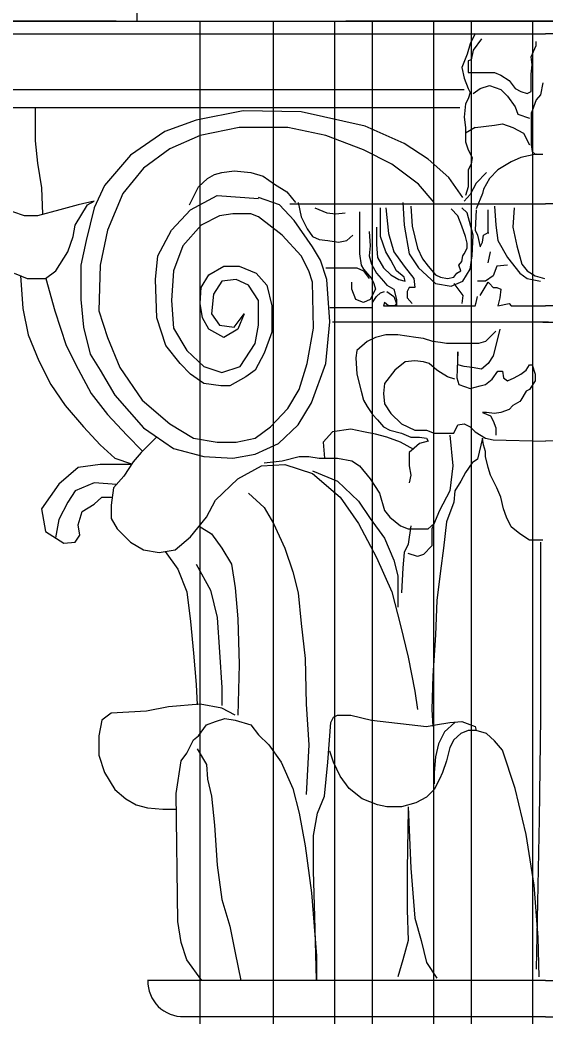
# Model space of a CAD drawing. Header units: metres. Extents: x 2217 to 2595, y -381 to -273.
# Drawn here: x 2357.4855 to 2357.7145, y -371.9711 to -371.5374 of the extents above; entities that cross this region are included whole.
import ezdxf

# ---------------------------------------------------------------- set-up
doc = ezdxf.new("R2010")
doc.units = ezdxf.units.M
doc.header["$LTSCALE"] = 0.5
doc.header["$MEASUREMENT"] = 0
doc.linetypes.add('HIDDEN', pattern=[0.375, 0.25, -0.125])
for name, color, linetype in [('0-COLH', 7, 'Continuous'), ('A-ELV', 3, 'Continuous'), ('A-HAT', 25, 'Continuous'), ('A-TILE', 26, 'Continuous')]:
    doc.layers.add(name, color=color, linetype=linetype)

# ---------------------------------------------------------------- blocks, each defined once
blk = doc.blocks.new('dd')
at = {"layer": '0-COLH', "ltscale": 0.5}
for p, q in [((-0.47373, 10.20842, 0.01584), (-0.22007, 10.20842, 0.01584)), ((-0.22007, 10.20842, 0.01584), (0.07068, 10.20842, 0.01584)), ((0.00929, 10.20873, 0.01584), (0.00492, 10.1997, 0.01584)), ((0.0149, 10.20406, 0.01584), (0.00773, 10.19409, 0.01584)), ((0.06257, 10.19814, 0.01584), (0.06257, 10.20157, 0.01584)), ((0.61508, 10.20842, 0.01584), (0.07068, 10.20842, 0.01584)), ((0.00492, 10.1997, 0.01584), (0.00243, 10.19066, 0.01584)), ((0.00773, 10.19409, 0.01584), (0.00586, 10.18567, 0.01584)), ((0.05821, 10.18817, 0.01584), (0.06257, 10.19814, 0.01584)), ((0.00243, 10.19066, 0.01584), (-0.00224, 10.17913, 0.01584)), ((0.00586, 10.18567, 0.01584), (0.00337, 10.18474, 0.01584)), ((0.00337, 10.18474, 0.01584), (0.00337, 10.17477, 0.01584)), ((0.05915, 10.18131, 0.01584), (0.05821, 10.18817, 0.01584)), ((-0.00224, 10.17913, 0.01584), (-0.00006, 10.16978, 0.01584)), ((0.00337, 10.17477, 0.01584), (0.02611, 10.17477, 0.01584)), ((0.02611, 10.17477, 0.01584), (0.03172, 10.17227, 0.01584)), ((0.05821, 10.17321, 0.01584), (0.05915, 10.18131, 0.01584)), ((-0.00006, 10.16978, 0.01584), (0.00337, 10.16074, 0.01584)), ((0.03172, 10.17227, 0.01584), (0.03889, 10.1676, 0.01584)), ((0.03889, 10.1676, 0.01584), (0.04419, 10.16074, 0.01584)), ((0.05821, 10.1676, 0.01584), (0.05821, 10.17321, 0.01584)), ((0.05821, 10.15825, 0.01584), (0.05821, 10.1676, 0.01584)), ((0.06818, 10.16573, 0.01584), (0.06631, 10.15513, 0.01584)), ((-0.00006, 10.1595, 0.01584), (-0.46376, 10.1595, 0.01584)), ((0.00337, 10.16074, 0.01584), (0.00492, 10.15731, 0.01584)), ((0.00492, 10.15731, 0.01584), (0.00337, 10.15171, 0.01584)), ((0.00773, 10.15638, 0.01584), (0.01365, 10.16074, 0.01584)), ((0.01365, 10.16074, 0.01584), (0.02175, 10.16324, 0.01584)), ((0.02175, 10.16324, 0.01584), (0.03172, 10.15981, 0.01584)), ((0.03172, 10.15981, 0.01584), (0.03764, 10.1542, 0.01584)), ((0.04419, 10.16074, 0.01584), (0.04917, 10.15825, 0.01584)), ((0.04917, 10.15825, 0.01584), (0.05478, 10.15638, 0.01584)), ((0.05478, 10.15638, 0.01584), (0.05821, 10.15825, 0.01584)), ((0.00337, 10.15171, 0.01584), (0.00087, 10.14734, 0.01584)), ((0.03764, 10.1542, 0.01584), (0.04419, 10.14485, 0.01584)), ((0.06257, 10.15077, 0.01584), (0.05915, 10.14142, 0.01584)), ((0.06631, 10.15513, 0.01584), (0.06257, 10.15077, 0.01584)), ((-0.0038, 10.14391, 0.01584), (-0.43415, 10.14391, 0.01584)), ((-0.3737, 10.14391, 0.01584), (-0.3737, 10.11525, 0.01584)), ((-0.19265, 10.14142, 0.01584), (-0.23347, 10.13332, 0.01584)), ((-0.14216, 10.14049, 0.01584), (-0.19265, 10.14142, 0.01584)), ((-0.08638, 10.12802, 0.01584), (-0.14216, 10.14049, 0.01584)), ((0.00087, 10.14734, 0.01584), (-0.00006, 10.13581, 0.01584)), ((0.04419, 10.14485, 0.01584), (0.04668, 10.13831, 0.01584)), ((0.05915, 10.14142, 0.01584), (0.05821, 10.13924, 0.01584)), ((-0.23347, 10.13332, 0.01584), (-0.26089, 10.12335, 0.01584)), ((-0.00006, 10.13581, 0.01584), (0.00087, 10.12678, 0.01584)), ((0.04668, 10.13831, 0.01584), (0.05665, 10.13488, 0.01584)), ((0.05821, 10.13924, 0.01584), (0.05821, 10.13145, 0.01584)), ((0.05821, 10.13145, 0.01584), (0.05821, 10.12179, 0.01584)), ((-0.26089, 10.12335, 0.01584), (-0.29081, 10.10278, 0.01584)), ((-0.19607, 10.12678, 0.01584), (-0.23004, 10.11992, 0.01584)), ((-0.15369, 10.12678, 0.01584), (-0.19607, 10.12678, 0.01584)), ((-0.12066, 10.11992, 0.01584), (-0.15369, 10.12678, 0.01584)), ((-0.05242, 10.11306, 0.01584), (-0.08638, 10.12802, 0.01584)), ((0.00087, 10.12678, 0.01584), (0.00087, 10.11431, 0.01584)), ((0.00929, 10.12678, 0.01584), (0.00087, 10.12179, 0.01584)), ((0.00929, 10.12678, 0.01584), (0.02611, 10.12896, 0.01584)), ((0.02611, 10.12896, 0.01584), (0.03328, 10.12989, 0.01584)), ((0.03328, 10.12989, 0.01584), (0.04232, 10.12678, 0.01584)), ((0.04232, 10.12678, 0.01584), (0.05136, 10.12179, 0.01584)), ((-0.3737, 10.11525, 0.01584), (-0.37152, 10.09592, 0.01584)), ((-0.23004, 10.11992, 0.01584), (-0.25653, 10.10839, 0.01584)), ((-0.08794, 10.10745, 0.01584), (-0.12066, 10.11992, 0.01584)), ((0.00087, 10.11431, 0.01584), (0.00337, 10.10745, 0.01584)), ((0.05136, 10.12179, 0.01584), (0.05665, 10.11182, 0.01584)), ((0.05821, 10.12179, 0.01584), (0.05821, 10.11182, 0.01584)), ((-0.25653, 10.10839, 0.01584), (-0.27928, 10.09156, 0.01584)), ((-0.06301, 10.09499, 0.01584), (-0.08794, 10.10745, 0.01584)), ((-0.03154, 10.09935, 0.01584), (-0.05242, 10.11306, 0.01584)), ((0.00337, 10.10745, 0.01584), (0.00679, 10.1006, 0.01584)), ((0.05821, 10.11182, 0.01584), (0.05915, 10.1059, 0.01584)), ((0.05915, 10.1059, 0.01584), (0.06164, 10.10372, 0.01584)), ((-0.29081, 10.10278, 0.01584), (-0.31324, 10.07629, 0.01584)), ((-0.01346, 10.08346, 0.01584), (-0.03154, 10.09935, 0.01584)), ((0.00679, 10.1006, 0.01584), (0.00586, 10.09499, 0.01584)), ((0.04076, 10.09686, 0.01584), (0.02923, 10.09, 0.01584)), ((0.04917, 10.1006, 0.01584), (0.04076, 10.09686, 0.01584)), ((0.06257, 10.10372, 0.01584), (0.04917, 10.1006, 0.01584)), ((0.06164, 10.10372, 0.01584), (0.06818, 10.10372, 0.01584)), ((-0.37152, 10.09592, 0.01584), (-0.36809, 10.07442, 0.01584)), ((-0.27928, 10.09156, 0.01584), (-0.29735, 10.06944, 0.01584)), ((-0.21758, 10.08595, 0.01584), (-0.21103, 10.08782, 0.01584)), ((-0.21103, 10.08782, 0.01584), (-0.20044, 10.08907, 0.01584)), ((-0.20044, 10.08907, 0.01584), (-0.18579, 10.08782, 0.01584)), ((-0.18579, 10.08782, 0.01584), (-0.1752, 10.08439, 0.01584)), ((-0.03995, 10.07754, 0.01584), (-0.06301, 10.09499, 0.01584)), ((0.00586, 10.09499, 0.01584), (0.00337, 10.09, 0.01584)), ((0.00337, 10.09, 0.01584), (0.00337, 10.08252, 0.01584)), ((0.01926, 10.08782, 0.01584), (0.01022, 10.07847, 0.01584)), ((0.02923, 10.09, 0.01584), (0.02175, 10.08252, 0.01584)), ((-0.2316, 10.07536, 0.01584), (-0.2235, 10.08252, 0.01584)), ((-0.2235, 10.08252, 0.01584), (-0.21758, 10.08595, 0.01584)), ((-0.1752, 10.08439, 0.01584), (-0.16522, 10.07754, 0.01584)), ((-0.00131, 10.06601, 0.01584), (-0.01346, 10.08346, 0.01584)), ((0.00337, 10.08252, 0.01584), (0.00337, 10.07536, 0.01584)), ((0.02175, 10.08252, 0.01584), (0.01676, 10.07318, 0.01584)), ((-0.36809, 10.07442, 0.01584), (-0.36716, 10.05136, 0.01584)), ((-0.31324, 10.07629, 0.01584), (-0.32228, 10.05697, 0.01584)), ((-0.23939, 10.05946, 0.01584), (-0.2316, 10.07536, 0.01584)), ((-0.16522, 10.07754, 0.01584), (-0.15463, 10.07099, 0.01584)), ((-0.15463, 10.07099, 0.01584), (-0.14715, 10.06165, 0.01584)), ((-0.02624, 10.06165, 0.01584), (-0.03995, 10.07754, 0.01584)), ((0.00337, 10.07536, 0.01584), (0.00087, 10.06757, 0.01584)), ((0.01022, 10.07847, 0.01584), (0.00492, 10.0685, 0.01584)), ((0.01676, 10.07318, 0.01584), (0.01583, 10.06944, 0.01584)), ((-0.32228, 10.06289, 0.01584), (-0.3363, 10.05946, 0.01584)), ((-0.3282, 10.05946, 0.01584), (-0.32228, 10.06289, 0.01584)), ((-0.29735, 10.06944, 0.01584), (-0.31075, 10.03765, 0.01584)), ((-0.23845, 10.0551, 0.01584), (-0.21508, 10.06757, 0.01584)), ((-0.21508, 10.06757, 0.01584), (-0.17925, 10.06507, 0.01584)), ((-0.16086, 10.05946, 0.01584), (-0.17925, 10.06601, 0.01584)), ((-0.14466, 10.06165, 0.01584), (-0.14216, 10.04918, 0.01584)), ((-0.05366, 10.06165, 0.01584), (-0.05242, 10.04201, 0.01584)), ((0.00492, 10.0685, 0.01584), (-0.00006, 10.06289, 0.01584)), ((0.01583, 10.06944, 0.01584), (0.01022, 10.05604, 0.01584)), ((-0.38305, 10.05012, 0.01584), (-0.39302, 10.05354, 0.01584)), ((-0.3522, 10.0551, 0.01584), (-0.37152, 10.05012, 0.01584)), ((-0.3363, 10.05946, 0.01584), (-0.3522, 10.0551, 0.01584)), ((-0.3388, 10.04201, 0.01584), (-0.3282, 10.05946, 0.01584)), ((-0.32228, 10.05697, 0.01584), (-0.32914, 10.02861, 0.01584)), ((-0.25497, 10.03765, 0.01584), (-0.23845, 10.0551, 0.01584)), ((-0.14808, 10.04606, 0.01584), (-0.16086, 10.05946, 0.01584)), ((-0.15182, 10.0604, 0.01584), (0.07068, 10.0604, 0.01584)), ((-0.13032, 10.05697, 0.01584), (-0.11973, 10.05261, 0.01584)), ((-0.09137, 10.05354, 0.01584), (-0.09137, 10.03329, 0.01584)), ((-0.07298, 10.0551, 0.01584), (-0.07298, 10.05697, 0.01584)), ((-0.07298, 10.04606, 0.01584), (-0.07298, 10.0551, 0.01584)), ((-0.06831, 10.05697, 0.01584), (-0.06613, 10.03453, 0.01584)), ((-0.04649, 10.05853, 0.01584), (-0.04556, 10.04108, 0.01584)), ((-0.00567, 10.05012, 0.01584), (-0.01159, 10.05604, 0.01584)), ((0.00243, 10.05261, 0.01584), (-0.00224, 10.05697, 0.01584)), ((0.01022, 10.0551, 0.01584), (0.00929, 10.03765, 0.01584)), ((0.02082, 10.04451, 0.01584), (0.02082, 10.0551, 0.01584)), ((0.02611, 10.05853, 0.01584), (0.02736, 10.04201, 0.01584)), ((0.04325, 10.05697, 0.01584), (0.04232, 10.04014, 0.01584)), ((0.29286, 10.0604, 0.01584), (0.07068, 10.0604, 0.01584)), ((-0.37152, 10.05012, 0.01584), (-0.38305, 10.05012, 0.01584)), ((-0.21321, 10.05012, 0.01584), (-0.22911, 10.04201, 0.01584)), ((-0.20168, 10.05167, 0.01584), (-0.21321, 10.05012, 0.01584)), ((-0.18579, 10.05167, 0.01584), (-0.20168, 10.05167, 0.01584)), ((-0.17925, 10.04918, 0.01584), (-0.18579, 10.05167, 0.01584)), ((-0.15868, 10.03329, 0.01584), (-0.17925, 10.04918, 0.01584)), ((-0.13219, 10.023, 0.01584), (-0.14808, 10.04606, 0.01584)), ((-0.14216, 10.04918, 0.01584), (-0.13687, 10.03859, 0.01584)), ((-0.11973, 10.05261, 0.01584), (-0.11194, 10.05167, 0.01584)), ((-0.11194, 10.05167, 0.01584), (-0.10383, 10.05261, 0.01584)), ((-0.07298, 10.03204, 0.01584), (-0.07298, 10.04606, 0.01584)), ((-0.00224, 10.04108, 0.01584), (-0.00567, 10.05012, 0.01584)), ((0.00773, 10.03329, 0.01584), (0.00243, 10.05261, 0.01584)), ((0.02082, 10.03453, 0.01584), (0.02082, 10.04451, 0.01584)), ((-0.34067, 10.03204, 0.01584), (-0.3388, 10.04201, 0.01584)), ((-0.31075, 10.03765, 0.01584), (-0.31698, 10.00711, 0.01584)), ((-0.26681, 10.01521, 0.01584), (-0.25497, 10.03765, 0.01584)), ((-0.22911, 10.04201, 0.01584), (-0.245, 10.02394, 0.01584)), ((-0.13687, 10.03859, 0.01584), (-0.13219, 10.03204, 0.01584)), ((-0.08295, 10.0364, 0.01584), (-0.08202, 10.02394, 0.01584)), ((-0.07641, 10.04014, 0.01584), (-0.07641, 10.02519, 0.01584)), ((-0.05242, 10.04201, 0.01584), (-0.04805, 10.01708, 0.01584)), ((-0.04556, 10.04108, 0.01584), (-0.04089, 10.02176, 0.01584)), ((0.00087, 10.03204, 0.01584), (-0.00224, 10.04108, 0.01584)), ((0.00929, 10.03765, 0.01584), (0.01147, 10.03329, 0.01584)), ((0.02736, 10.04201, 0.01584), (0.02923, 10.02861, 0.01584)), ((0.04232, 10.04014, 0.01584), (0.04575, 10.02394, 0.01584)), ((-0.34534, 10.01864, 0.01584), (-0.34067, 10.03204, 0.01584)), ((-0.32914, 10.02861, 0.01584), (-0.33381, 10.00711, 0.01584)), ((-0.14216, 10.01521, 0.01584), (-0.15868, 10.03329, 0.01584)), ((-0.13219, 10.03204, 0.01584), (-0.12627, 10.02955, 0.01584)), ((-0.12627, 10.02955, 0.01584), (-0.11879, 10.02861, 0.01584)), ((-0.11879, 10.02861, 0.01584), (-0.10944, 10.02706, 0.01584)), ((-0.10944, 10.02706, 0.01584), (-0.10228, 10.02861, 0.01584)), ((-0.10228, 10.02861, 0.01584), (-0.09698, 10.03329, 0.01584)), ((-0.09137, 10.03329, 0.01584), (-0.09137, 10.01708, 0.01584)), ((-0.06831, 10.01864, 0.01584), (-0.07298, 10.03204, 0.01584)), ((-0.06613, 10.03453, 0.01584), (-0.06145, 10.01864, 0.01584)), ((0.00243, 10.02612, 0.01584), (0.00087, 10.03204, 0.01584)), ((0.00679, 10.01521, 0.01584), (0.00773, 10.03329, 0.01584)), ((0.01147, 10.03329, 0.01584), (0.01365, 10.023, 0.01584)), ((0.01365, 10.023, 0.01584), (0.01583, 10.02706, 0.01584)), ((0.01583, 10.02706, 0.01584), (0.01676, 10.03329, 0.01584)), ((0.01676, 10.03329, 0.01584), (0.02082, 10.03547, 0.01584)), ((0.02082, 10.03547, 0.01584), (0.02082, 10.03453, 0.01584)), ((0.02923, 10.02861, 0.01584), (0.03764, 10.01366, 0.01584)), ((-0.35563, 10.00213, 0.01584), (-0.34534, 10.01864, 0.01584)), ((-0.245, 10.02394, 0.01584), (-0.2531, 10.00213, 0.01584)), ((-0.12534, 10.01147, 0.01584), (-0.13219, 10.023, 0.01584)), ((-0.08202, 10.02394, 0.01584), (-0.08295, 10.01521, 0.01584)), ((-0.07641, 10.02519, 0.01584), (-0.07548, 10.01366, 0.01584)), ((-0.06395, 10.01147, 0.01584), (-0.06831, 10.01864, 0.01584)), ((-0.06145, 10.01864, 0.01584), (-0.05242, 10.00618, 0.01584)), ((-0.04089, 10.02176, 0.01584), (-0.03652, 10.01272, 0.01584)), ((-0.00006, 10.01708, 0.01584), (0.00243, 10.02176, 0.01584)), ((0.00243, 10.02176, 0.01584), (0.00243, 10.02612, 0.01584)), ((0.02082, 10.00898, 0.01584), (0.02269, 10.01864, 0.01584)), ((0.04575, 10.02394, 0.01584), (0.05011, 10.00805, 0.01584)), ((-0.26899, 9.99465, 0.01584), (-0.26681, 10.01521, 0.01584)), ((-0.13531, 10.00213, 0.01584), (-0.14216, 10.01521, 0.01584)), ((-0.11973, 9.99465, 0.01584), (-0.12534, 10.01147, 0.01584)), ((-0.09137, 10.01708, 0.01584), (-0.08981, 10.00711, 0.01584)), ((-0.08295, 10.01521, 0.01584), (-0.08077, 10.00805, 0.01584)), ((-0.07548, 10.01366, 0.01584), (-0.07049, 10.00462, 0.01584)), ((-0.05896, 10.00213, 0.01584), (-0.06395, 10.01147, 0.01584)), ((-0.04805, 10.01708, 0.01584), (-0.03995, 10.00462, 0.01584)), ((-0.03652, 10.01272, 0.01584), (-0.03154, 10.00618, 0.01584)), ((-0.00474, 10.00711, 0.01584), (-0.00224, 10.01023, 0.01584)), ((-0.00224, 10.01023, 0.01584), (-0.00131, 10.01521, 0.01584)), ((-0.00131, 10.01521, 0.01584), (-0.00006, 10.01708, 0.01584)), ((0.00492, 10.00368, 0.01584), (0.00679, 10.01521, 0.01584)), ((0.03764, 10.01366, 0.01584), (0.04824, 10.00026, 0.01584)), ((-0.36466, 9.99558, 0.01584), (-0.35563, 10.00213, 0.01584)), ((-0.33381, 10.00711, 0.01584), (-0.33381, 9.9772, 0.01584)), ((-0.31698, 10.00711, 0.01584), (-0.31823, 9.96722, 0.01584)), ((-0.2531, 10.00213, 0.01584), (-0.25497, 9.97626, 0.01584)), ((-0.22256, 9.9987, 0.01584), (-0.20947, 10.00618, 0.01584)), ((-0.20947, 10.00618, 0.01584), (-0.19607, 10.00618, 0.01584)), ((-0.19607, 10.00618, 0.01584), (-0.18112, 10.00026, 0.01584)), ((-0.13219, 9.99215, 0.01584), (-0.13531, 10.00213, 0.01584)), ((-0.12066, 10.00462, 0.01584), (-0.11194, 10.00462, 0.01584)), ((-0.11194, 10.00462, 0.01584), (-0.10383, 10.00462, 0.01584)), ((-0.10383, 10.00462, 0.01584), (-0.09355, 10.00462, 0.01584)), ((-0.09355, 10.00462, 0.01584), (-0.08794, 10.00213, 0.01584)), ((-0.08981, 10.00711, 0.01584), (-0.08794, 10.00368, 0.01584)), ((-0.08794, 10.00368, 0.01584), (-0.08077, 9.99558, 0.01584)), ((-0.08794, 10.00213, 0.01584), (-0.08295, 9.99558, 0.01584)), ((-0.08077, 10.00805, 0.01584), (-0.07641, 10.00026, 0.01584)), ((-0.07049, 10.00462, 0.01584), (-0.06395, 9.9987, 0.01584)), ((-0.05242, 9.99652, 0.01584), (-0.05896, 10.00213, 0.01584)), ((-0.05242, 10.00618, 0.01584), (-0.044, 9.99558, 0.01584)), ((-0.03995, 10.00462, 0.01584), (-0.02499, 9.99122, 0.01584)), ((-0.03154, 10.00618, 0.01584), (-0.02499, 9.9987, 0.01584)), ((-0.00661, 10.00026, 0.01584), (-0.00318, 10.00213, 0.01584)), ((-0.00318, 10.00213, 0.01584), (-0.00474, 10.00711, 0.01584)), ((-0.00131, 9.99309, 0.01584), (0.00492, 10.00368, 0.01584)), ((0.0283, 10.00618, 0.01584), (0.02518, 9.99776, 0.01584)), ((0.03764, 10.00711, 0.01584), (0.0283, 10.00618, 0.01584)), ((0.05011, 10.00805, 0.01584), (0.05478, 10.00213, 0.01584)), ((0.05478, 10.00213, 0.01584), (0.06164, 9.99776, 0.01584)), ((-0.39209, 10.00026, 0.01584), (-0.38056, 9.99558, 0.01584)), ((-0.38648, 9.99807, 0.01584), (-0.38429, 9.96941, 0.01584)), ((-0.38056, 9.99558, 0.01584), (-0.36466, 9.99558, 0.01584)), ((-0.36435, 9.99558, 0.01584), (-0.35656, 9.96722, 0.01584)), ((-0.26775, 9.9613, 0.01584), (-0.26899, 9.99465, 0.01584)), ((-0.22911, 9.98779, 0.01584), (-0.22256, 9.9987, 0.01584)), ((-0.21103, 9.99309, 0.01584), (-0.21851, 9.98187, 0.01584)), ((-0.19857, 9.99465, 0.01584), (-0.21103, 9.99309, 0.01584)), ((-0.18797, 9.98966, 0.01584), (-0.19857, 9.99465, 0.01584)), ((-0.18112, 10.00026, 0.01584), (-0.17208, 9.98966, 0.01584)), ((-0.11723, 9.95788, 0.01584), (-0.11973, 9.99465, 0.01584)), ((-0.08077, 9.99558, 0.01584), (-0.0789, 9.99122, 0.01584)), ((-0.07641, 10.00026, 0.01584), (-0.07049, 9.99309, 0.01584)), ((-0.07049, 9.99309, 0.01584), (-0.06737, 9.98966, 0.01584)), ((-0.06395, 9.9987, 0.01584), (-0.05709, 9.99465, 0.01584)), ((-0.05709, 9.99465, 0.01584), (-0.05148, 9.99309, 0.01584)), ((-0.05148, 9.99309, 0.01584), (-0.05242, 9.99652, 0.01584)), ((-0.044, 9.99558, 0.01584), (-0.04307, 9.98779, 0.01584)), ((-0.02499, 9.9987, 0.01584), (-0.02063, 9.99652, 0.01584)), ((-0.02063, 9.99652, 0.01584), (-0.01471, 9.99558, 0.01584)), ((-0.01471, 9.99558, 0.01584), (-0.0091, 9.99652, 0.01584)), ((-0.01159, 9.98873, 0.01584), (-0.00131, 9.99309, 0.01584)), ((-0.0091, 9.99652, 0.01584), (-0.00661, 10.00026, 0.01584)), ((0.01832, 9.99309, 0.01584), (0.01147, 9.99309, 0.01584)), ((0.02518, 9.99776, 0.01584), (0.01832, 9.99309, 0.01584)), ((0.04824, 10.00026, 0.01584), (0.05478, 9.99558, 0.01584)), ((0.05478, 9.99558, 0.01584), (0.06631, 9.99309, 0.01584)), ((0.06164, 9.99776, 0.01584), (0.06974, 9.99558, 0.01584)), ((-0.23004, 9.97377, 0.01584), (-0.22911, 9.98779, 0.01584)), ((-0.17925, 9.97626, 0.01584), (-0.18797, 9.98966, 0.01584)), ((-0.17208, 9.98966, 0.01584), (-0.16772, 9.97159, 0.01584)), ((-0.13126, 9.95227, 0.01584), (-0.13219, 9.99215, 0.01584)), ((-0.09791, 9.98623, 0.01584), (-0.09791, 9.99215, 0.01584)), ((-0.09448, 9.9772, 0.01584), (-0.09791, 9.98623, 0.01584)), ((-0.07735, 9.98623, 0.01584), (-0.08202, 9.9772, 0.01584)), ((-0.0789, 9.99122, 0.01584), (-0.07735, 9.98623, 0.01584)), ((-0.07298, 9.98312, 0.01584), (-0.06955, 9.98405, 0.01584)), ((-0.06737, 9.98966, 0.01584), (-0.06145, 9.98623, 0.01584)), ((-0.06737, 9.98405, 0.01584), (-0.06145, 9.97969, 0.01584)), ((-0.06145, 9.98623, 0.01584), (-0.05896, 9.9772, 0.01584)), ((-0.04805, 9.98779, 0.01584), (-0.04992, 9.98405, 0.01584)), ((-0.04992, 9.98405, 0.01584), (-0.04992, 9.97875, 0.01584)), ((-0.04307, 9.98779, 0.01584), (-0.04805, 9.98779, 0.01584)), ((-0.02499, 9.99122, 0.01584), (-0.01159, 9.98873, 0.01584)), ((-0.0091, 9.99122, 0.01584), (-0.00474, 9.9853, 0.01584)), ((-0.00474, 9.9853, 0.01584), (-0.00131, 9.98062, 0.01584)), ((0.01365, 9.98062, 0.01584), (0.02082, 9.99215, 0.01584)), ((0.02082, 9.99215, 0.01584), (0.02175, 9.99122, 0.01584)), ((0.02175, 9.99122, 0.01584), (0.02518, 9.98779, 0.01584)), ((0.02518, 9.98779, 0.01584), (0.0283, 9.98779, 0.01584)), ((0.0283, 9.98779, 0.01584), (0.03172, 9.98623, 0.01584)), ((0.03172, 9.98623, 0.01584), (0.03079, 9.97875, 0.01584)), ((-0.33381, 9.9772, 0.01584), (-0.33163, 9.9532, 0.01584)), ((-0.25497, 9.97626, 0.01584), (-0.2531, 9.95227, 0.01584)), ((-0.21851, 9.98187, 0.01584), (-0.22007, 9.96473, 0.01584)), ((-0.17925, 9.95476, 0.01584), (-0.17925, 9.97626, 0.01584)), ((-0.08794, 9.9747, 0.01584), (-0.09448, 9.9772, 0.01584)), ((-0.08202, 9.9772, 0.01584), (-0.08794, 9.9747, 0.01584)), ((-0.07984, 9.9747, 0.01584), (-0.07641, 9.97969, 0.01584)), ((-0.07641, 9.97969, 0.01584), (-0.07298, 9.98312, 0.01584)), ((-0.06145, 9.97969, 0.01584), (-0.05896, 9.97377, 0.01584)), ((-0.05896, 9.9772, 0.01584), (-0.05896, 9.97159, 0.01584)), ((-0.04992, 9.97875, 0.01584), (-0.04556, 9.97377, 0.01584)), ((-0.00131, 9.98062, 0.01584), (-0.00224, 9.97377, 0.01584)), ((0.01022, 9.9747, 0.01584), (0.01147, 9.97969, 0.01584)), ((0.03079, 9.97875, 0.01584), (0.02923, 9.97159, 0.01584)), ((-0.38429, 9.96941, 0.01584), (-0.37962, 9.94635, 0.01584)), ((-0.35656, 9.96722, 0.01584), (-0.34659, 9.93731, 0.01584)), ((-0.31823, 9.96722, 0.01584), (-0.31075, 9.94416, 0.01584)), ((-0.22786, 9.9613, 0.01584), (-0.23004, 9.97377, 0.01584)), ((-0.16772, 9.97159, 0.01584), (-0.16772, 9.94884, 0.01584)), ((-0.11723, 9.97034, 0.01584), (-0.07984, 9.97034, 0.01584)), ((-0.07984, 9.97034, 0.01584), (-0.07984, 9.9747, 0.01584)), ((-0.06955, 9.9747, 0.01584), (-0.07049, 9.97159, 0.01584)), ((-0.07049, 9.97159, 0.01584), (0.00929, 9.97159, 0.01584)), ((-0.06613, 9.97159, 0.01584), (-0.06955, 9.9747, 0.01584)), ((-0.06052, 9.97159, 0.01584), (-0.06613, 9.97159, 0.01584)), ((-0.05896, 9.97377, 0.01584), (-0.06052, 9.97159, 0.01584)), ((0.00929, 9.97159, 0.01584), (0.01022, 9.9747, 0.01584)), ((0.02923, 9.97159, 0.01584), (0.03889, 9.97377, 0.01584)), ((0.03889, 9.97377, 0.01584), (0.04076, 9.97159, 0.01584)), ((0.04076, 9.97159, 0.01584), (0.07068, 9.97159, 0.01584)), ((0.09997, 9.97159, 0.01584), (0.07068, 9.97159, 0.01584)), ((-0.25996, 9.93731, 0.01584), (-0.26775, 9.9613, 0.01584)), ((-0.22256, 9.95133, 0.01584), (-0.22786, 9.9613, 0.01584)), ((-0.22007, 9.96473, 0.01584), (-0.21321, 9.95476, 0.01584)), ((-0.20044, 9.9532, 0.01584), (-0.19171, 9.96473, 0.01584)), ((-0.19171, 9.96473, 0.01584), (-0.19732, 9.95133, 0.01584)), ((-0.12066, 9.92142, 0.01584), (-0.11723, 9.95788, 0.01584)), ((0.07317, 9.95756, 0.01584), (-0.11474, 9.95756, 0.01584)), ((0.06818, 9.95756, 0.01584), (0.25672, 9.95756, 0.01584)), ((-0.33163, 9.9532, 0.01584), (-0.32571, 9.92952, 0.01584)), ((-0.2531, 9.95227, 0.01584), (-0.24157, 9.93295, 0.01584)), ((-0.20947, 9.94416, 0.01584), (-0.22256, 9.95133, 0.01584)), ((-0.21321, 9.95476, 0.01584), (-0.20044, 9.9532, 0.01584)), ((-0.19732, 9.95133, 0.01584), (-0.20947, 9.94416, 0.01584)), ((-0.18205, 9.93887, 0.01584), (-0.17925, 9.95476, 0.01584)), ((-0.16772, 9.94884, 0.01584), (-0.17426, 9.93045, 0.01584)), ((-0.13687, 9.92142, 0.01584), (-0.13126, 9.95227, 0.01584)), ((0.02736, 9.94977, 0.01584), (0.01832, 9.94074, 0.01584)), ((0.03079, 9.95133, 0.01584), (0.02736, 9.93731, 0.01584)), ((-0.37962, 9.94635, 0.01584), (-0.37058, 9.92391, 0.01584)), ((-0.31075, 9.94416, 0.01584), (-0.29984, 9.91799, 0.01584)), ((-0.08451, 9.94074, 0.01584), (-0.09355, 9.93295, 0.01584)), ((-0.07735, 9.94416, 0.01584), (-0.08451, 9.94074, 0.01584)), ((-0.06831, 9.94635, 0.01584), (-0.07735, 9.94416, 0.01584)), ((-0.05802, 9.94635, 0.01584), (-0.06831, 9.94635, 0.01584)), ((-0.04213, 9.94416, 0.01584), (-0.05802, 9.94635, 0.01584)), ((-0.03559, 9.94323, 0.01584), (-0.04213, 9.94416, 0.01584)), ((-0.02749, 9.94074, 0.01584), (-0.03559, 9.94323, 0.01584)), ((-0.02063, 9.9398, 0.01584), (-0.02749, 9.94074, 0.01584)), ((0.01832, 9.94074, 0.01584), (0.0124, 9.93887, 0.01584)), ((-0.34659, 9.93731, 0.01584), (-0.3363, 9.91674, 0.01584)), ((-0.24749, 9.92142, 0.01584), (-0.25996, 9.93731, 0.01584)), ((-0.24157, 9.93295, 0.01584), (-0.22692, 9.91892, 0.01584)), ((-0.19514, 9.91892, 0.01584), (-0.18205, 9.93887, 0.01584)), ((-0.09355, 9.93295, 0.01584), (-0.09448, 9.9264, 0.01584)), ((-0.01564, 9.93887, 0.01584), (-0.02063, 9.9398, 0.01584)), ((0.0124, 9.93887, 0.01584), (-0.01564, 9.93887, 0.01584)), ((-0.00567, 9.9317, 0.01584), (-0.00661, 9.90895, 0.01584)), ((-0.00567, 9.92048, 0.01584), (-0.00567, 9.9317, 0.01584)), ((0.02736, 9.93731, 0.01584), (0.02518, 9.92827, 0.01584)), ((-0.37058, 9.92391, 0.01584), (-0.35999, 9.90334, 0.01584)), ((-0.32571, 9.92952, 0.01584), (-0.31698, 9.91581, 0.01584)), ((-0.17426, 9.93045, 0.01584), (-0.18205, 9.91581, 0.01584)), ((-0.09448, 9.9264, 0.01584), (-0.09355, 9.91238, 0.01584)), ((-0.05148, 9.92297, 0.01584), (-0.06052, 9.91581, 0.01584)), ((-0.04307, 9.92391, 0.01584), (-0.05148, 9.92297, 0.01584)), ((-0.03559, 9.92297, 0.01584), (-0.04307, 9.92391, 0.01584)), ((-0.0306, 9.92142, 0.01584), (-0.03559, 9.92297, 0.01584)), ((0.02518, 9.92827, 0.01584), (0.02082, 9.92142, 0.01584)), ((-0.3363, 9.91674, 0.01584), (-0.32477, 9.89555, 0.01584)), ((-0.31698, 9.91581, 0.01584), (-0.30421, 9.89399, 0.01584)), ((-0.29984, 9.91799, 0.01584), (-0.28052, 9.88963, 0.01584)), ((-0.23845, 9.91238, 0.01584), (-0.24749, 9.92142, 0.01584)), ((-0.22692, 9.91892, 0.01584), (-0.21103, 9.91362, 0.01584)), ((-0.21103, 9.91362, 0.01584), (-0.19514, 9.91892, 0.01584)), ((-0.18205, 9.91581, 0.01584), (-0.19015, 9.90989, 0.01584)), ((-0.14372, 9.89898, 0.01584), (-0.13687, 9.92142, 0.01584)), ((-0.13313, 9.88745, 0.01584), (-0.12066, 9.92142, 0.01584)), ((-0.06052, 9.91581, 0.01584), (-0.06955, 9.90428, 0.01584)), ((-0.02406, 9.91581, 0.01584), (-0.0306, 9.92142, 0.01584)), ((-0.02063, 9.91362, 0.01584), (-0.02406, 9.91581, 0.01584)), ((-0.00006, 9.91892, 0.01584), (-0.00567, 9.92048, 0.01584)), ((0.00679, 9.91799, 0.01584), (-0.00006, 9.91892, 0.01584)), ((0.0149, 9.91674, 0.01584), (0.00679, 9.91799, 0.01584)), ((0.02082, 9.92142, 0.01584), (0.0149, 9.91674, 0.01584)), ((0.02424, 9.90802, 0.01584), (0.02923, 9.91487, 0.01584)), ((0.02923, 9.91487, 0.01584), (0.03328, 9.91487, 0.01584)), ((0.03328, 9.91487, 0.01584), (0.03422, 9.90895, 0.01584)), ((0.04917, 9.91238, 0.01584), (0.05385, 9.91581, 0.01584)), ((0.05385, 9.91581, 0.01584), (0.05665, 9.92048, 0.01584)), ((0.05665, 9.92048, 0.01584), (0.05915, 9.92048, 0.01584)), ((0.05915, 9.92048, 0.01584), (0.06164, 9.91238, 0.01584)), ((-0.22692, 9.90428, 0.01584), (-0.23845, 9.91238, 0.01584)), ((-0.19015, 9.90989, 0.01584), (-0.20418, 9.90209, 0.01584)), ((-0.09355, 9.91238, 0.01584), (-0.08981, 9.89742, 0.01584)), ((-0.01471, 9.90989, 0.01584), (-0.02063, 9.91362, 0.01584)), ((-0.00816, 9.90802, 0.01584), (-0.01471, 9.90989, 0.01584)), ((-0.00661, 9.90895, 0.01584), (-0.00474, 9.90334, 0.01584)), ((0.01832, 9.90334, 0.01584), (0.02424, 9.90802, 0.01584)), ((0.03422, 9.90895, 0.01584), (0.03764, 9.90646, 0.01584)), ((0.03764, 9.90646, 0.01584), (0.04325, 9.90895, 0.01584)), ((0.04325, 9.90895, 0.01584), (0.04917, 9.91238, 0.01584)), ((0.06164, 9.90646, 0.01584), (0.05665, 9.89898, 0.01584)), ((0.06164, 9.91238, 0.01584), (0.06164, 9.90646, 0.01584)), ((-0.35999, 9.90334, 0.01584), (-0.34752, 9.88496, 0.01584)), ((-0.21197, 9.90209, 0.01584), (-0.22692, 9.90428, 0.01584)), ((-0.20418, 9.90209, 0.01584), (-0.21197, 9.90209, 0.01584)), ((-0.15369, 9.88246, 0.01584), (-0.14372, 9.89898, 0.01584)), ((-0.08981, 9.89742, 0.01584), (-0.08794, 9.88963, 0.01584)), ((-0.06955, 9.90428, 0.01584), (-0.07049, 9.89555, 0.01584)), ((-0.00474, 9.90334, 0.01584), (0.00492, 9.89991, 0.01584)), ((0.00492, 9.89991, 0.01584), (0.01365, 9.90209, 0.01584)), ((0.01365, 9.90209, 0.01584), (0.01832, 9.90334, 0.01584)), ((0.05385, 9.89742, 0.01584), (0.04917, 9.88963, 0.01584)), ((0.05665, 9.89898, 0.01584), (0.05385, 9.89742, 0.01584)), ((-0.32477, 9.89555, 0.01584), (-0.31075, 9.87716, 0.01584)), ((-0.30421, 9.89399, 0.01584), (-0.27928, 9.86563, 0.01584)), ((-0.28052, 9.88963, 0.01584), (-0.25653, 9.86906, 0.01584)), ((-0.08794, 9.88963, 0.01584), (-0.08451, 9.88402, 0.01584)), ((-0.07049, 9.89555, 0.01584), (-0.06955, 9.88651, 0.01584)), ((0.04824, 9.88838, 0.01584), (0.04232, 9.88496, 0.01584)), ((0.04917, 9.88963, 0.01584), (0.04824, 9.88838, 0.01584)), ((-0.34752, 9.88496, 0.01584), (-0.33163, 9.86657, 0.01584)), ((-0.16865, 9.86657, 0.01584), (-0.15369, 9.88246, 0.01584)), ((-0.14466, 9.86813, 0.01584), (-0.13313, 9.88745, 0.01584)), ((-0.08451, 9.88402, 0.01584), (-0.07984, 9.87716, 0.01584)), ((-0.06955, 9.88651, 0.01584), (-0.06395, 9.8781, 0.01584)), ((0.03889, 9.88153, 0.01584), (0.03172, 9.87903, 0.01584)), ((0.04232, 9.88496, 0.01584), (0.03889, 9.88153, 0.01584)), ((-0.31075, 9.87716, 0.01584), (-0.29392, 9.85909, 0.01584)), ((-0.07984, 9.87716, 0.01584), (-0.07548, 9.87249, 0.01584)), ((-0.07548, 9.87249, 0.01584), (-0.07049, 9.86657, 0.01584)), ((-0.06395, 9.8781, 0.01584), (-0.0546, 9.86906, 0.01584)), ((0.01926, 9.87903, 0.01584), (0.01583, 9.87903, 0.01584)), ((0.01583, 9.87903, 0.01584), (0.02269, 9.87592, 0.01584)), ((0.02611, 9.8781, 0.01584), (0.01926, 9.87903, 0.01584)), ((0.02269, 9.87592, 0.01584), (0.02518, 9.87156, 0.01584)), ((0.02518, 9.87156, 0.01584), (0.02736, 9.86563, 0.01584)), ((0.03172, 9.87903, 0.01584), (0.02611, 9.8781, 0.01584)), ((-0.33163, 9.86657, 0.01584), (-0.31698, 9.85068, 0.01584)), ((-0.27928, 9.86563, 0.01584), (-0.26993, 9.85909, 0.01584)), ((-0.25653, 9.86906, 0.01584), (-0.23596, 9.8566, 0.01584)), ((-0.18205, 9.8566, 0.01584), (-0.16865, 9.86657, 0.01584)), ((-0.1618, 9.85192, 0.01584), (-0.14466, 9.86813, 0.01584)), ((-0.11474, 9.86221, 0.01584), (-0.12284, 9.85317, 0.01584)), ((-0.09885, 9.86439, 0.01584), (-0.11474, 9.86221, 0.01584)), ((-0.08794, 9.86221, 0.01584), (-0.09885, 9.86439, 0.01584)), ((-0.07735, 9.86003, 0.01584), (-0.08794, 9.86221, 0.01584)), ((-0.07049, 9.86657, 0.01584), (-0.06488, 9.86345, 0.01584)), ((-0.06488, 9.86345, 0.01584), (-0.0546, 9.86096, 0.01584)), ((-0.0546, 9.86906, 0.01584), (-0.04307, 9.86345, 0.01584)), ((-0.04307, 9.86345, 0.01584), (-0.03309, 9.86345, 0.01584)), ((-0.03309, 9.86345, 0.01584), (-0.02624, 9.86096, 0.01584)), ((-0.0091, 9.86096, 0.01584), (-0.00567, 9.86813, 0.01584)), ((-0.00567, 9.86813, 0.01584), (-0.00006, 9.86906, 0.01584)), ((-0.00006, 9.86906, 0.01584), (0.00492, 9.86657, 0.01584)), ((0.00492, 9.86657, 0.01584), (0.00929, 9.86221, 0.01584)), ((0.00929, 9.86221, 0.01584), (0.01832, 9.8566, 0.01584)), ((0.02736, 9.86563, 0.01584), (0.02736, 9.85909, 0.01584)), ((-0.29392, 9.85909, 0.01584), (-0.28021, 9.84538, 0.01584)), ((-0.26775, 9.85784, 0.01584), (-0.28146, 9.84413, 0.01584)), ((-0.26993, 9.85909, 0.01584), (-0.2531, 9.84756, 0.01584)), ((-0.23596, 9.8566, 0.01584), (-0.21508, 9.85317, 0.01584)), ((-0.19857, 9.85317, 0.01584), (-0.18205, 9.8566, 0.01584)), ((-0.06737, 9.85753, 0.01584), (-0.07735, 9.86003, 0.01584)), ((-0.05553, 9.85317, 0.01584), (-0.06737, 9.85753, 0.01584)), ((-0.0546, 9.86096, 0.01584), (-0.04649, 9.85753, 0.01584)), ((-0.04649, 9.85753, 0.01584), (-0.03902, 9.85753, 0.01584)), ((-0.03902, 9.85753, 0.01584), (-0.03309, 9.8566, 0.01584)), ((-0.03154, 9.8541, 0.01584), (-0.03902, 9.85192, 0.01584)), ((-0.03309, 9.8566, 0.01584), (-0.03154, 9.8541, 0.01584)), ((-0.02624, 9.86096, 0.01584), (-0.02063, 9.86096, 0.01584)), ((-0.02063, 9.86096, 0.01584), (-0.0091, 9.86096, 0.01584)), ((-0.01253, 9.85909, 0.01584), (-0.01003, 9.8326, 0.01584)), ((0.01583, 9.8566, 0.01584), (0.01147, 9.83821, 0.01584)), ((0.01676, 9.85068, 0.01584), (0.01583, 9.8566, 0.01584)), ((0.01832, 9.8566, 0.01584), (0.02518, 9.85504, 0.01584)), ((0.02518, 9.85504, 0.01584), (0.07068, 9.8541, 0.01584)), ((0.11586, 9.85504, 0.01584), (0.07068, 9.8541, 0.01584)), ((-0.31698, 9.85068, 0.01584), (-0.30421, 9.83915, 0.01584)), ((-0.2531, 9.84756, 0.01584), (-0.22692, 9.8407, 0.01584)), ((-0.21508, 9.85317, 0.01584), (-0.19857, 9.85317, 0.01584)), ((-0.18205, 9.84257, 0.01584), (-0.1618, 9.85192, 0.01584)), ((-0.12284, 9.85317, 0.01584), (-0.12191, 9.83915, 0.01584)), ((-0.044, 9.84663, 0.01584), (-0.05553, 9.85317, 0.01584)), ((-0.03902, 9.85192, 0.01584), (-0.04805, 9.84413, 0.01584)), ((0.01832, 9.84507, 0.01584), (0.01676, 9.85068, 0.01584)), ((0.01832, 9.8407, 0.01584), (0.01832, 9.84507, 0.01584)), ((-0.30421, 9.83915, 0.01584), (-0.28987, 9.83416, 0.01584)), ((-0.28146, 9.84413, 0.01584), (-0.28831, 9.83603, 0.01584)), ((-0.22692, 9.8407, 0.01584), (-0.20168, 9.83915, 0.01584)), ((-0.20168, 9.83915, 0.01584), (-0.18205, 9.84257, 0.01584)), ((-0.17426, 9.8351, 0.01584), (-0.15868, 9.83697, 0.01584)), ((-0.15868, 9.83697, 0.01584), (-0.14372, 9.8407, 0.01584)), ((-0.14372, 9.8407, 0.01584), (-0.13531, 9.8407, 0.01584)), ((-0.13531, 9.8407, 0.01584), (-0.12627, 9.83915, 0.01584)), ((-0.12627, 9.83915, 0.01584), (-0.11038, 9.83915, 0.01584)), ((-0.11038, 9.83915, 0.01584), (-0.09791, 9.83697, 0.01584)), ((-0.09791, 9.83697, 0.01584), (-0.09137, 9.8326, 0.01584)), ((-0.04805, 9.84413, 0.01584), (-0.04805, 9.8326, 0.01584)), ((0.01147, 9.83821, 0.01584), (0.00679, 9.8351, 0.01584)), ((0.02082, 9.83104, 0.01584), (0.01832, 9.8407, 0.01584)), ((-0.3363, 9.83104, 0.01584), (-0.35313, 9.81671, 0.01584)), ((-0.31698, 9.83354, 0.01584), (-0.3363, 9.83104, 0.01584)), ((-0.28987, 9.83354, 0.01584), (-0.31698, 9.83354, 0.01584)), ((-0.28831, 9.83603, 0.01584), (-0.29642, 9.82357, 0.01584)), ((-0.19732, 9.82107, 0.01584), (-0.17675, 9.8326, 0.01584)), ((-0.17675, 9.8326, 0.01584), (-0.15619, 9.83354, 0.01584)), ((-0.15619, 9.83354, 0.01584), (-0.13219, 9.82575, 0.01584)), ((-0.13219, 9.82824, 0.01584), (-0.11038, 9.8192, 0.01584)), ((-0.09137, 9.8326, 0.01584), (-0.08202, 9.82107, 0.01584)), ((-0.04805, 9.8326, 0.01584), (-0.04649, 9.8245, 0.01584)), ((-0.01003, 9.8326, 0.01584), (-0.01253, 9.81079, 0.01584)), ((0.00679, 9.8351, 0.01584), (0.00087, 9.82668, 0.01584)), ((0.02269, 9.8245, 0.01584), (0.02082, 9.83104, 0.01584)), ((-0.29642, 9.82357, 0.01584), (-0.30545, 9.81328, 0.01584)), ((-0.21664, 9.80269, 0.01584), (-0.19732, 9.82107, 0.01584)), ((-0.13219, 9.82575, 0.01584), (-0.1082, 9.80518, 0.01584)), ((-0.11038, 9.8192, 0.01584), (-0.0923, 9.80175, 0.01584)), ((-0.08202, 9.82107, 0.01584), (-0.07392, 9.80861, 0.01584)), ((-0.04649, 9.8245, 0.01584), (-0.04805, 9.81764, 0.01584)), ((-0.00318, 9.8192, 0.01584), (-0.00816, 9.81079, 0.01584)), ((0.00087, 9.82668, 0.01584), (-0.00318, 9.8192, 0.01584)), ((0.0283, 9.81328, 0.01584), (0.02269, 9.8245, 0.01584)), ((-0.35313, 9.81671, 0.01584), (-0.36809, 9.79521, 0.01584)), ((-0.3388, 9.81079, 0.01584), (-0.34534, 9.80082, 0.01584)), ((-0.32228, 9.81764, 0.01584), (-0.3388, 9.81079, 0.01584)), ((-0.30265, 9.8164, 0.01584), (-0.32228, 9.81764, 0.01584)), ((-0.30545, 9.81328, 0.01584), (-0.30764, 9.79832, 0.01584)), ((-0.01253, 9.81079, 0.01584), (-0.02156, 9.79365, 0.01584)), ((-0.00816, 9.81079, 0.01584), (-0.0091, 9.80082, 0.01584)), ((0.03172, 9.80518, 0.01584), (0.0283, 9.81328, 0.01584)), ((-0.32228, 9.79926, 0.01584), (-0.31574, 9.80518, 0.01584)), ((-0.31574, 9.80518, 0.01584), (-0.3067, 9.80518, 0.01584)), ((-0.22443, 9.78773, 0.01584), (-0.21664, 9.80269, 0.01584)), ((-0.18797, 9.80861, 0.01584), (-0.17426, 9.79614, 0.01584)), ((-0.1082, 9.80518, 0.01584), (-0.0923, 9.78243, 0.01584)), ((-0.0923, 9.80175, 0.01584), (-0.08202, 9.78679, 0.01584)), ((-0.07392, 9.80861, 0.01584), (-0.06955, 9.79365, 0.01584)), ((0.03422, 9.79521, 0.01584), (0.03172, 9.80518, 0.01584)), ((-0.36809, 9.79521, 0.01584), (-0.36466, 9.77526, 0.01584)), ((-0.34534, 9.80082, 0.01584), (-0.35313, 9.78586, 0.01584)), ((-0.3363, 9.78118, 0.01584), (-0.33288, 9.79271, 0.01584)), ((-0.33288, 9.79271, 0.01584), (-0.32228, 9.79926, 0.01584)), ((-0.30764, 9.79832, 0.01584), (-0.30764, 9.78679, 0.01584)), ((-0.17426, 9.79614, 0.01584), (-0.16616, 9.78243, 0.01584)), ((-0.06955, 9.79365, 0.01584), (-0.06488, 9.78773, 0.01584)), ((-0.02156, 9.79365, 0.01584), (-0.02842, 9.77776, 0.01584)), ((-0.0091, 9.80082, 0.01584), (-0.01564, 9.78368, 0.01584)), ((0.03671, 9.78773, 0.01584), (0.03422, 9.79521, 0.01584)), ((-0.35313, 9.78586, 0.01584), (-0.35594, 9.76997, 0.01584)), ((-0.30764, 9.78679, 0.01584), (-0.30234, 9.77776, 0.01584)), ((-0.23845, 9.7709, 0.01584), (-0.22443, 9.78773, 0.01584)), ((-0.08202, 9.78679, 0.01584), (-0.06955, 9.76965, 0.01584)), ((-0.06488, 9.78773, 0.01584), (-0.05553, 9.78025, 0.01584)), ((0.04076, 9.77932, 0.01584), (0.03671, 9.78773, 0.01584)), ((-0.33475, 9.77215, 0.01584), (-0.3363, 9.78118, 0.01584)), ((-0.30234, 9.77776, 0.01584), (-0.29081, 9.76623, 0.01584)), ((-0.23098, 9.77994, 0.01584), (-0.22007, 9.77339, 0.01584)), ((-0.16616, 9.78243, 0.01584), (-0.15619, 9.76093, 0.01584)), ((-0.0923, 9.78243, 0.01584), (-0.07641, 9.75283, 0.01584)), ((-0.05553, 9.78025, 0.01584), (-0.04899, 9.77776, 0.01584)), ((-0.04649, 9.78025, 0.01584), (-0.04899, 9.76436, 0.01584)), ((-0.04899, 9.77776, 0.01584), (-0.03995, 9.77776, 0.01584)), ((-0.03995, 9.77776, 0.01584), (-0.03154, 9.77776, 0.01584)), ((-0.03154, 9.77776, 0.01584), (-0.02624, 9.78243, 0.01584)), ((-0.02842, 9.77776, 0.01584), (-0.02842, 9.7628, 0.01584)), ((-0.01564, 9.78368, 0.01584), (-0.01814, 9.76093, 0.01584)), ((0.04824, 9.77339, 0.01584), (0.04076, 9.77932, 0.01584)), ((-0.36466, 9.77526, 0.01584), (-0.34877, 9.76529, 0.01584)), ((-0.3388, 9.76623, 0.01584), (-0.33475, 9.77215, 0.01584)), ((-0.25185, 9.75937, 0.01584), (-0.23845, 9.7709, 0.01584)), ((-0.22007, 9.77339, 0.01584), (-0.21103, 9.76093, 0.01584)), ((-0.06955, 9.76965, 0.01584), (-0.06145, 9.75033, 0.01584)), ((0.05665, 9.76779, 0.01584), (0.04824, 9.77339, 0.01584)), ((0.06818, 9.76779, 0.01584), (0.05665, 9.76779, 0.01584)), ((-0.34877, 9.76529, 0.01584), (-0.3388, 9.76623, 0.01584)), ((-0.29081, 9.76623, 0.01584), (-0.27928, 9.75937, 0.01584)), ((-0.27928, 9.75937, 0.01584), (-0.26557, 9.75719, 0.01584)), ((-0.26557, 9.75719, 0.01584), (-0.25185, 9.75937, 0.01584)), ((-0.26058, 9.75812, 0.01584), (-0.24936, 9.74254, 0.01584)), ((-0.21103, 9.76093, 0.01584), (-0.20262, 9.74691, 0.01584)), ((-0.15619, 9.76093, 0.01584), (-0.14933, 9.74036, 0.01584)), ((-0.04899, 9.76436, 0.01584), (-0.05242, 9.75719, 0.01584)), ((-0.02842, 9.7628, 0.01584), (-0.03559, 9.75532, 0.01584)), ((-0.01814, 9.76093, 0.01584), (-0.02063, 9.7413, 0.01584)), ((0.06631, 9.76623, 0.01584), (0.06631, 9.70702, 0.01584)), ((-0.07641, 9.75283, 0.01584), (-0.06301, 9.72291, 0.01584)), ((-0.06145, 9.75033, 0.01584), (-0.05802, 9.73693, 0.01584)), ((-0.05242, 9.75719, 0.01584), (-0.05366, 9.74379, 0.01584)), ((-0.04089, 9.75376, 0.01584), (-0.04899, 9.75626, 0.01584)), ((-0.03559, 9.75532, 0.01584), (-0.04089, 9.75376, 0.01584)), ((-0.24936, 9.74254, 0.01584), (-0.24157, 9.72291, 0.01584)), ((-0.23347, 9.74691, 0.01584), (-0.221, 9.72447, 0.01584)), ((-0.20262, 9.74691, 0.01584), (-0.1995, 9.72634, 0.01584)), ((-0.05366, 9.74379, 0.01584), (-0.0546, 9.72198, 0.01584)), ((-0.02063, 9.7413, 0.01584), (-0.02406, 9.71543, 0.01584)), ((-0.14933, 9.74036, 0.01584), (-0.14466, 9.72198, 0.01584)), ((-0.05802, 9.73693, 0.01584), (-0.05802, 9.70951, 0.01584)), ((-0.221, 9.72447, 0.01584), (-0.21508, 9.70047, 0.01584)), ((-0.1995, 9.72634, 0.01584), (-0.19732, 9.69954, 0.01584)), ((-0.24157, 9.72291, 0.01584), (-0.23845, 9.69705, 0.01584)), ((-0.14466, 9.72198, 0.01584), (-0.14216, 9.69549, 0.01584)), ((-0.06301, 9.72291, 0.01584), (-0.05553, 9.69362, 0.01584)), ((-0.02406, 9.71543, 0.01584), (-0.02499, 9.68552, 0.01584)), ((0.06631, 9.70702, 0.01584), (0.06631, 9.6556, 0.01584)), ((-0.21508, 9.70047, 0.01584), (-0.21321, 9.67056, 0.01584)), ((-0.19732, 9.69954, 0.01584), (-0.19607, 9.65965, 0.01584)), ((-0.23845, 9.69705, 0.01584), (-0.23596, 9.66962, 0.01584)), ((-0.14216, 9.69549, 0.01584), (-0.13874, 9.66495, 0.01584)), ((-0.05553, 9.69362, 0.01584), (-0.04899, 9.6662, 0.01584)), ((-0.02499, 9.68552, 0.01584), (-0.02749, 9.64999, 0.01584)), ((-0.23596, 9.66962, 0.01584), (-0.23347, 9.6422, 0.01584)), ((-0.21321, 9.67056, 0.01584), (-0.21103, 9.63971, 0.01584)), ((-0.13874, 9.66495, 0.01584), (-0.1378, 9.62506, 0.01584)), ((-0.04899, 9.6662, 0.01584), (-0.04307, 9.63659, 0.01584)), ((-0.19607, 9.65965, 0.01584), (-0.19732, 9.61571, 0.01584)), ((0.06631, 9.6556, 0.01584), (0.06631, 9.61384, 0.01584)), ((-0.02749, 9.64999, 0.01584), (-0.02842, 9.6207, 0.01584)), ((-0.23347, 9.6422, 0.01584), (-0.23253, 9.62475, 0.01584)), ((-0.21103, 9.63971, 0.01584), (-0.21103, 9.62413, 0.01584)), ((-0.04307, 9.63659, 0.01584), (-0.04089, 9.6207, 0.01584)), ((-0.25746, 9.62288, 0.01584), (-0.27678, 9.61914, 0.01584)), ((-0.23004, 9.62506, 0.01584), (-0.25746, 9.62288, 0.01584)), ((-0.21103, 9.62163, 0.01584), (-0.23004, 9.62506, 0.01584)), ((-0.1995, 9.61571, 0.01584), (-0.21103, 9.62163, 0.01584)), ((-0.1378, 9.62506, 0.01584), (-0.13531, 9.58985, 0.01584)), ((-0.02842, 9.6207, 0.01584), (-0.02749, 9.60574, 0.01584)), ((-0.31574, 9.61135, 0.01584), (-0.31823, 9.59764, 0.01584)), ((-0.30764, 9.61727, 0.01584), (-0.31574, 9.61135, 0.01584)), ((-0.27678, 9.61914, 0.01584), (-0.30764, 9.61727, 0.01584)), ((-0.21664, 9.6101, 0.01584), (-0.20854, 9.6126, 0.01584)), ((-0.20854, 9.6126, 0.01584), (-0.1995, 9.61135, 0.01584)), ((-0.1995, 9.61135, 0.01584), (-0.18579, 9.6073, 0.01584)), ((-0.1163, 9.60917, 0.01584), (-0.11381, 9.61384, 0.01584)), ((-0.11381, 9.61384, 0.01584), (-0.11038, 9.61571, 0.01584)), ((-0.11038, 9.61571, 0.01584), (-0.09885, 9.61571, 0.01584)), ((-0.09885, 9.61571, 0.01584), (-0.08077, 9.61135, 0.01584)), ((-0.08077, 9.61135, 0.01584), (-0.03309, 9.60574, 0.01584)), ((0.06631, 9.61384, 0.01584), (0.06507, 9.52503, 0.01584)), ((-0.2316, 9.59764, 0.01584), (-0.22443, 9.6073, 0.01584)), ((-0.22443, 9.6073, 0.01584), (-0.21664, 9.6101, 0.01584)), ((-0.18579, 9.6073, 0.01584), (-0.17925, 9.59857, 0.01584)), ((-0.11879, 9.57489, 0.01584), (-0.1163, 9.60917, 0.01584)), ((-0.03309, 9.60574, 0.01584), (-0.02499, 9.6073, 0.01584)), ((-0.02499, 9.6073, 0.01584), (-0.01253, 9.60917, 0.01584)), ((-0.00816, 9.60917, 0.01584), (-0.0172, 9.60107, 0.01584)), ((-0.01253, 9.60917, 0.01584), (-0.00224, 9.6101, 0.01584)), ((0.00337, 9.60231, 0.01584), (-0.00318, 9.59982, 0.01584)), ((-0.00224, 9.6101, 0.01584), (0.00929, 9.60574, 0.01584)), ((0.01022, 9.60231, 0.01584), (0.00337, 9.60231, 0.01584)), ((0.00929, 9.60574, 0.01584), (0.01022, 9.60231, 0.01584)), ((0.01926, 9.59982, 0.01584), (0.01022, 9.60231, 0.01584)), ((-0.31823, 9.59764, 0.01584), (-0.31823, 9.58081, 0.01584)), ((-0.24157, 9.58268, 0.01584), (-0.23596, 9.59421, 0.01584)), ((-0.23596, 9.59421, 0.01584), (-0.2316, 9.59764, 0.01584)), ((-0.17925, 9.59857, 0.01584), (-0.17021, 9.58985, 0.01584)), ((-0.0172, 9.60107, 0.01584), (-0.0225, 9.59078, 0.01584)), ((-0.0091, 9.59421, 0.01584), (-0.01253, 9.58736, 0.01584)), ((-0.00318, 9.59982, 0.01584), (-0.0091, 9.59421, 0.01584)), ((0.02611, 9.59328, 0.01584), (0.01926, 9.59982, 0.01584)), ((0.03328, 9.58517, 0.01584), (0.02611, 9.59328, 0.01584)), ((-0.23253, 9.58642, 0.01584), (-0.22443, 9.57271, 0.01584)), ((-0.17021, 9.58985, 0.01584), (-0.15961, 9.57489, 0.01584)), ((-0.13531, 9.58985, 0.01584), (-0.1378, 9.54653, 0.01584)), ((-0.0225, 9.59078, 0.01584), (-0.02499, 9.57925, 0.01584)), ((-0.01253, 9.58736, 0.01584), (-0.01564, 9.57582, 0.01584)), ((0.04419, 9.55183, 0.01584), (0.03328, 9.58517, 0.01584)), ((-0.31823, 9.58081, 0.01584), (-0.31324, 9.56585, 0.01584)), ((-0.24656, 9.57582, 0.01584), (-0.24157, 9.58268, 0.01584)), ((-0.11381, 9.57489, 0.01584), (-0.11723, 9.58424, 0.01584)), ((-0.02499, 9.57925, 0.01584), (-0.02624, 9.56585, 0.01584)), ((-0.25092, 9.54747, 0.01584), (-0.24656, 9.57582, 0.01584)), ((-0.22443, 9.57271, 0.01584), (-0.2235, 9.55993, 0.01584)), ((-0.15961, 9.57489, 0.01584), (-0.14933, 9.55183, 0.01584)), ((-0.12191, 9.54529, 0.01584), (-0.11879, 9.57489, 0.01584)), ((-0.1082, 9.56243, 0.01584), (-0.11381, 9.57489, 0.01584)), ((-0.01564, 9.57582, 0.01584), (-0.01907, 9.56585, 0.01584)), ((-0.31324, 9.56585, 0.01584), (-0.30421, 9.5509, 0.01584)), ((-0.2235, 9.55993, 0.01584), (-0.22007, 9.54529, 0.01584)), ((-0.10041, 9.55183, 0.01584), (-0.1082, 9.56243, 0.01584)), ((-0.02624, 9.56585, 0.01584), (-0.02624, 9.55588, 0.01584)), ((-0.02156, 9.55993, 0.01584), (-0.02624, 9.5509, 0.01584)), ((-0.01907, 9.56585, 0.01584), (-0.02156, 9.55993, 0.01584)), ((-0.30421, 9.5509, 0.01584), (-0.29486, 9.54279, 0.01584)), ((-0.14933, 9.55183, 0.01584), (-0.14372, 9.53033, 0.01584)), ((-0.08888, 9.54279, 0.01584), (-0.10041, 9.55183, 0.01584)), ((-0.02624, 9.5509, 0.01584), (-0.03309, 9.54435, 0.01584)), ((0.05385, 9.51194, 0.01584), (0.04419, 9.55183, 0.01584)), ((-0.29486, 9.54279, 0.01584), (-0.28582, 9.5375, 0.01584)), ((-0.24936, 9.43622, 0.01584), (-0.25092, 9.54747, 0.01584)), ((-0.22007, 9.54529, 0.01584), (-0.21758, 9.52004, 0.01584)), ((-0.12783, 9.53033, 0.01584), (-0.12191, 9.54529, 0.01584)), ((-0.07548, 9.5375, 0.01584), (-0.08888, 9.54279, 0.01584)), ((-0.03309, 9.54435, 0.01584), (-0.04213, 9.53937, 0.01584)), ((-0.28582, 9.5375, 0.01584), (-0.27585, 9.535, 0.01584)), ((-0.27585, 9.535, 0.01584), (-0.26245, 9.53376, 0.01584)), ((-0.26245, 9.53376, 0.01584), (-0.25061, 9.53376, 0.01584)), ((-0.06737, 9.53594, 0.01584), (-0.07548, 9.5375, 0.01584)), ((-0.0546, 9.53594, 0.01584), (-0.06737, 9.53594, 0.01584)), ((-0.04213, 9.53937, 0.01584), (-0.0546, 9.53594, 0.01584)), ((-0.04899, 9.53376, 0.01584), (-0.04992, 9.4814, 0.01584)), ((-0.04899, 9.53594, 0.01584), (-0.04649, 9.48265, 0.01584)), ((-0.14372, 9.53033, 0.01584), (-0.13874, 9.50197, 0.01584)), ((-0.13126, 9.51101, 0.01584), (-0.12783, 9.53033, 0.01584)), ((0.06507, 9.52503, 0.01584), (0.06257, 9.39477, 0.01584)), ((-0.21758, 9.52004, 0.01584), (-0.21508, 9.48514, 0.01584)), ((-0.13126, 9.48016, 0.01584), (-0.13126, 9.51101, 0.01584)), ((0.0607, 9.46769, 0.01584), (0.05385, 9.51194, 0.01584)), ((-0.13874, 9.50197, 0.01584), (-0.13313, 9.46115, 0.01584)), ((-0.21508, 9.48514, 0.01584), (-0.21103, 9.45523, 0.01584)), ((-0.04992, 9.4814, 0.01584), (-0.04992, 9.44619, 0.01584)), ((-0.04649, 9.48265, 0.01584), (-0.04307, 9.43902, 0.01584)), ((-0.13032, 9.44027, 0.01584), (-0.13126, 9.48016, 0.01584)), ((0.06413, 9.42219, 0.01584), (0.0607, 9.46769, 0.01584)), ((-0.21103, 9.45523, 0.01584), (-0.20418, 9.43217, 0.01584)), ((-0.13313, 9.46115, 0.01584), (-0.12876, 9.4063, 0.01584)), ((-0.04992, 9.44619, 0.01584), (-0.04899, 9.4197, 0.01584)), ((-0.12876, 9.38573, 0.01584), (-0.13032, 9.44027, 0.01584)), ((-0.04307, 9.43902, 0.01584), (-0.03746, 9.4197, 0.01584)), ((-0.24656, 9.41783, 0.01584), (-0.24936, 9.43622, 0.01584)), ((-0.20418, 9.43217, 0.01584), (-0.1995, 9.40879, 0.01584)), ((-0.04899, 9.4197, 0.01584), (-0.05366, 9.40287, 0.01584)), ((-0.03746, 9.4197, 0.01584), (-0.03309, 9.40038, 0.01584)), ((0.06507, 9.38792, 0.01584), (0.06413, 9.42219, 0.01584)), ((-0.24157, 9.40287, 0.01584), (-0.24656, 9.41783, 0.01584)), ((-0.22848, 9.3848, 0.01584), (-0.24157, 9.40287, 0.01584)), ((-0.1995, 9.40879, 0.01584), (-0.19452, 9.3848, 0.01584)), ((-0.12876, 9.4063, 0.01584), (-0.12876, 9.38573, 0.01584)), ((-0.05366, 9.40287, 0.01584), (-0.05802, 9.38792, 0.01584)), ((-0.03309, 9.40038, 0.01584), (-0.02406, 9.38698, 0.01584)), ((-0.22848, 9.3848, 0.01584), (-0.27585, 9.3848, 0.01584)), ((0.07068, 9.3848, 0.01584), (-0.22848, 9.3848, 0.01584)), ((0.07068, 9.3848, 0.01584), (0.36983, 9.3848, 0.01584)), ((0.07068, 9.35333, 0.01584), (-0.24562, 9.35333, 0.01584)), ((0.07068, 9.35333, 0.01584), (0.38697, 9.35333, 0.01584))]:
    blk.add_line(p, q, dxfattribs=at)
blk.add_arc((-0.24477, 9.38433, 0.01584), 0.03091, 179.42273, 271.33222, dxfattribs=at)

msp = doc.modelspace()

# ---------------------------------------------------------------- linework, layer by layer
at = {"layer": '0-COLH', "ltscale": 0.5}
for p, q in [((2357.56395, -374.57311, -0.00792), (2357.56395, -371.53792, -0.00384)), ((2357.59583, -374.54757, -0.00792), (2357.59583, -371.53792, -0.00384)), ((2357.62264, -374.54757, -0.00792), (2357.62264, -371.53792, -0.00384)), ((2357.63892, -374.54757, -0.00792), (2357.63892, -371.53792, -0.00384)), ((2357.66573, -374.54757, -0.00792), (2357.66573, -371.53792, -0.00384)), ((2357.68201, -374.54757, -0.00792), (2357.68201, -371.53792, -0.00384)), ((2357.70882, -374.54757, -0.00792), (2357.70882, -371.53792, -0.00384))]:
    msp.add_line(p, q, dxfattribs=at)
at = {"layer": 'A-ELV', "ltscale": 0.5}
msp.add_line((2353.17733, -371.53792), (2359.32733, -371.53792), dxfattribs=at)
at = {"layer": 'A-HAT', "linetype": 'HIDDEN', "ltscale": 0.5}
msp.add_line((2371.32733, -371.53792), (2341.17733, -371.53792), dxfattribs=at)
at = {"layer": 'A-TILE', "ltscale": 0.5}
msp.add_line((2357.53641, -370.63792), (2357.53641, -371.53792), dxfattribs=at)

# ---------------------------------------------------------------- block references
at = {"layer": '0-COLH', "xscale": 0.5, "yscale": 0.5, "zscale": 0.5}
msp.add_blockref('dd', (2357.67897, -376.6476), dxfattribs=at)

doc.saveas('drawing.dxf')
